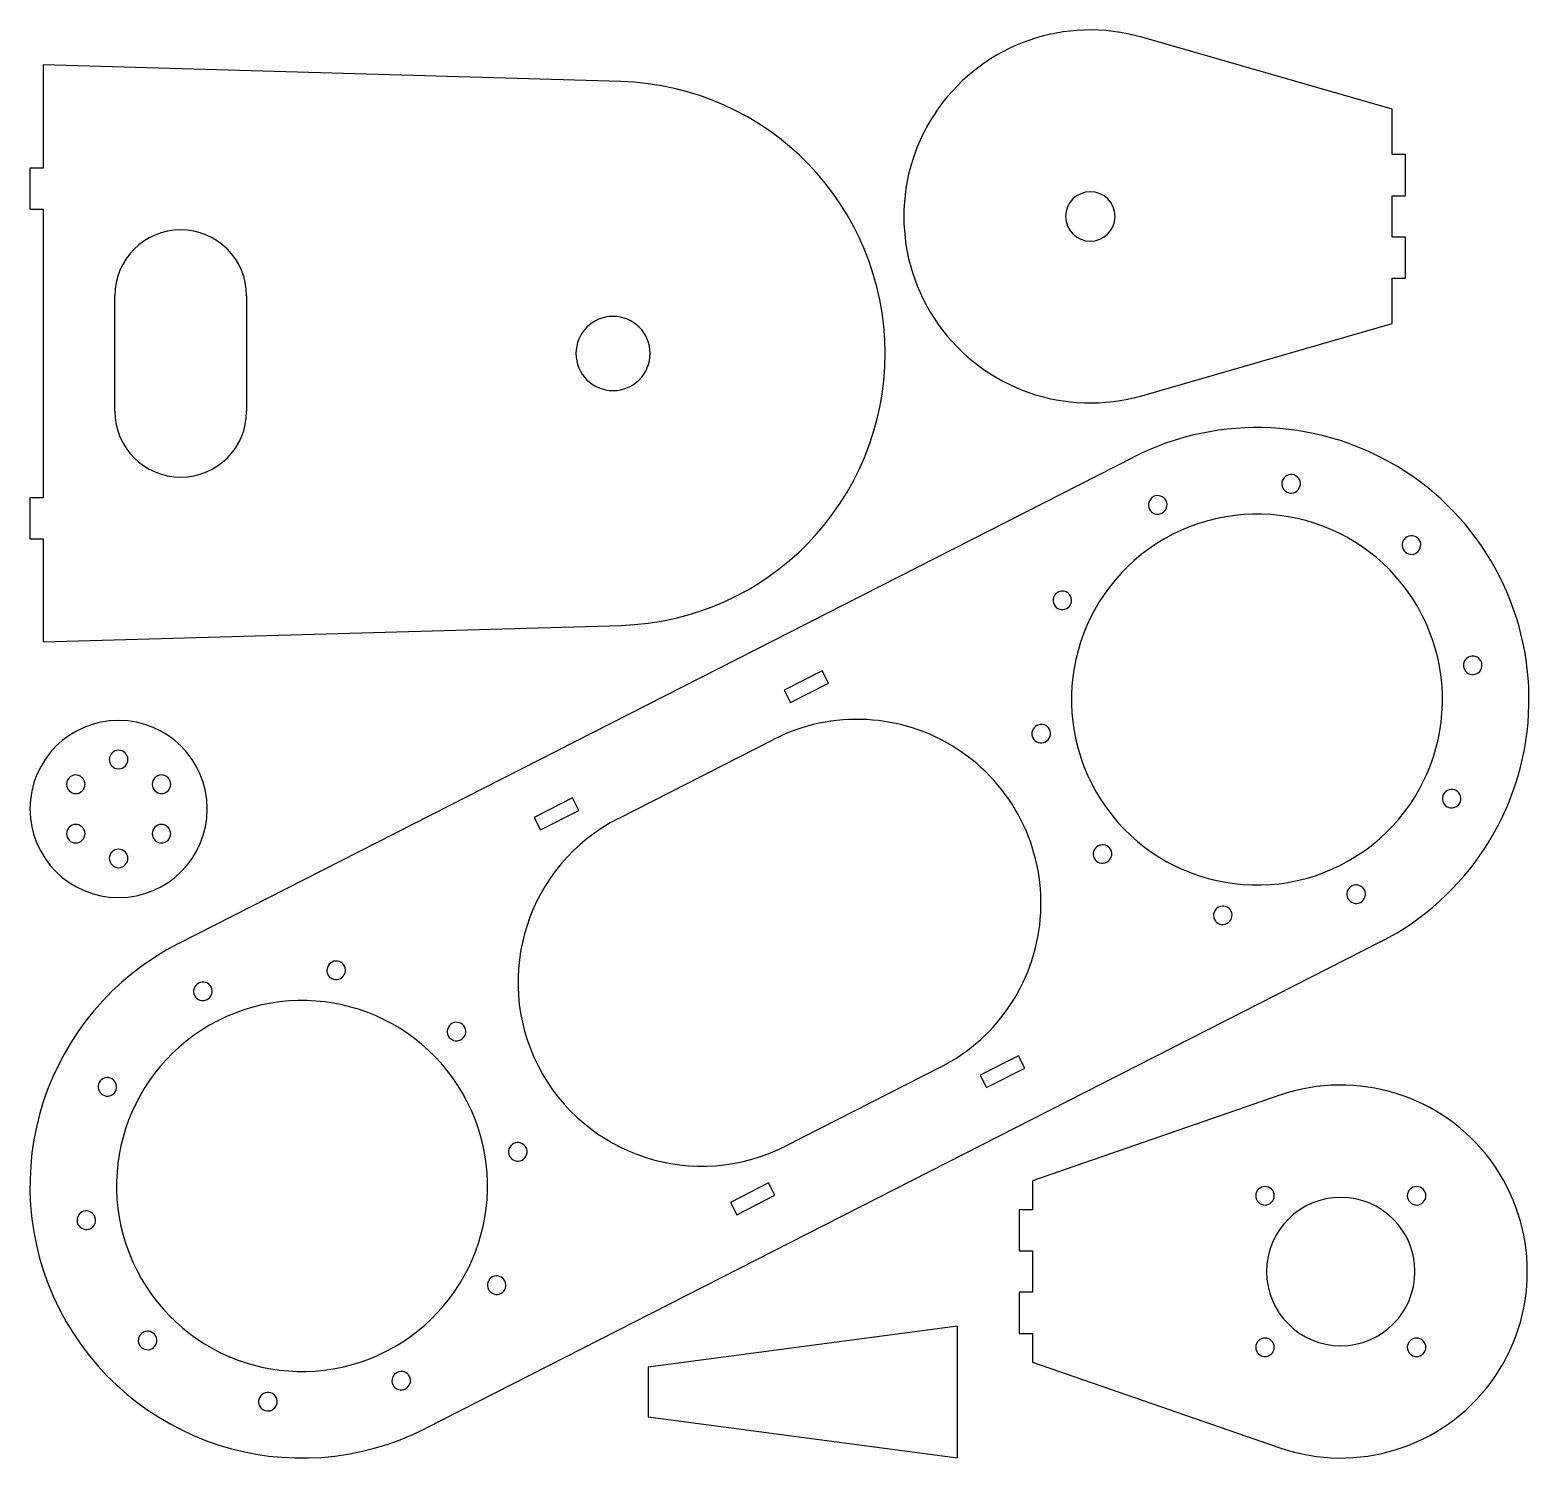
# Model space of a CAD drawing. Header units: millimetres. Extents: x 6 to 370, y 6 to 352.
import ezdxf

# ---------------------------------------------------------------- set-up
doc = ezdxf.new("R2010")
doc.units = ezdxf.units.MM

msp = doc.modelspace()

# ---------------------------------------------------------------- linework, layer by layer
at = {"layer": 'CUT'}
for p, q in [((336.4887, 333.2464), (275.7573, 350.7303)), ((9.175, 344), (9.175, 319)), ((149.3455, 339.9728), (9.175, 344)), ((336.4887, 322.2464), (336.4887, 333.2464)), ((339.6637, 322.2464), (336.4887, 322.2464)), ((339.6637, 312.2464), (339.6637, 322.2464)), ((9.175, 319), (6, 319)), ((6, 319), (6, 309)), ((336.4887, 302.2464), (336.4887, 312.2464)), ((336.4887, 312.2464), (339.6637, 312.2464)), ((6, 309), (9.175, 309)), ((9.175, 309), (9.175, 239)), ((339.6637, 302.2464), (336.4887, 302.2464)), ((339.6637, 292.2464), (339.6637, 302.2464)), ((336.4887, 281.2464), (336.4887, 292.2464)), ((336.4887, 292.2464), (339.6637, 292.2464)), ((26.5638, 260), (26.5638, 288)), ((58.5638, 288), (58.5638, 260)), ((275.7573, 263.7625), (336.4887, 281.2464)), ((42.0366, 130.8002), (273.6982, 248.8377)), ((9.175, 239), (6, 239)), ((6, 239), (6, 229)), ((6, 229), (9.175, 229)), ((9.175, 229), (9.175, 204)), ((9.175, 204), (149.3455, 208.0272)), ((198.1973, 197.0124), (188.9309, 192.2909)), ((199.7296, 194.0053), (198.1973, 197.0124)), ((190.4631, 189.2838), (199.7296, 194.0053)), ((188.9309, 192.2909), (190.4631, 189.2838)), ((148.7601, 161.1888), (186.3828, 180.3586)), ((137.6089, 166.1411), (128.3424, 161.4196)), ((139.1411, 163.1339), (137.6089, 166.1411)), ((128.3424, 161.4196), (129.8746, 158.4124)), ((129.8746, 158.4124), (139.1411, 163.1339)), ((333.625, 131.2249), (101.9633, 13.1874)), ((245.7869, 103.6127), (236.5204, 98.8912)), ((247.3191, 100.6055), (245.7869, 103.6127)), ((226.9015, 100.8363), (189.2787, 81.6665)), ((236.5204, 98.8912), (238.0526, 95.884)), ((238.0526, 95.884), (247.3191, 100.6055)), ((309.2088, 94.0041), (249.175, 73.2398)), ((185.1985, 72.7413), (175.932, 68.0198)), ((186.7307, 69.7342), (185.1985, 72.7413)), ((249.175, 73.2398), (249.175, 66.2398)), ((177.4642, 65.0127), (186.7307, 69.7342)), ((175.932, 68.0198), (177.4642, 65.0127)), ((249.175, 66.2398), (246, 66.2398)), ((246, 66.2398), (246, 56.2398)), ((246, 56.2398), (249.175, 56.2398)), ((249.175, 56.2398), (249.175, 46.2398)), ((249.175, 46.2398), (246, 46.2398)), ((246, 46.2398), (246, 36.2398)), ((231, 38), (156, 28)), ((231, 6), (231, 38)), ((246, 36.2398), (249.175, 36.2398)), ((249.175, 36.2398), (249.175, 29.2398)), ((249.175, 29.2398), (309.2088, 8.4755)), ((156, 28), (156, 16)), ((156, 16), (231, 6))]:
    msp.add_line(p, q, dxfattribs=at)
for centre, radius, start, end in [((263.2387, 307.2464), 45.25, 73.9395, 286.0605), ((147.45, 274), 66, 271.6457, 88.3543), ((263.2387, 307.2464), 6, 0, 180), ((263.2387, 307.2464), 6, 180, 0), ((42.5638, 288), 16, 0, 180), ((147.45, 274), 9, 90, 270), ((147.45, 274), 9, 270, 90), ((42.5638, 260), 16, 180, 0), ((303.6616, 190.0313), 66, 297, 117), ((311.9526, 242.3788), 2.25, 27, 207), ((311.9526, 242.3788), 2.25, 207, 27), ((279.6001, 237.2547), 2.25, 27, 207), ((279.6001, 237.2547), 2.25, 207, 27), ((303.6616, 190.0313), 45, 27, 207), ((341.1383, 227.508), 2.25, 27, 207), ((341.1383, 227.508), 2.25, 207, 27), ((256.4383, 214.0928), 2.25, 27, 207), ((256.4383, 214.0928), 2.25, 207, 27), ((303.6616, 190.0313), 45, 207, 27), ((356.0091, 198.3223), 2.25, 27, 207), ((356.0091, 198.3223), 2.25, 207, 27), ((27.5, 163.4756), 21.5, 0, 180), ((206.6421, 140.5974), 44.625, 297, 117), ((251.3141, 181.7403), 2.25, 27, 207), ((251.3141, 181.7403), 2.25, 207, 27), ((27.5, 175.4756), 2.25, 0, 180), ((27.5, 175.4756), 2.25, 180, 0), ((17.1077, 169.4756), 2.25, 0, 180), ((37.8923, 169.4756), 2.25, 0, 180), ((17.1077, 169.4756), 2.25, 180, 0), ((37.8923, 169.4756), 2.25, 180, 0), ((350.885, 165.9698), 2.25, 27, 207), ((350.885, 165.9698), 2.25, 207, 27), ((27.5, 163.4756), 21.5, 180, 0), ((169.0194, 121.4277), 44.625, 117, 297), ((17.1077, 157.4756), 2.25, 0, 180), ((17.1077, 157.4756), 2.25, 180, 0), ((37.8923, 157.4756), 2.25, 0, 180), ((37.8923, 157.4756), 2.25, 180, 0), ((27.5, 151.4756), 2.25, 0, 180), ((266.185, 152.5547), 2.25, 27, 207), ((266.185, 152.5547), 2.25, 207, 27), ((27.5, 151.4756), 2.25, 180, 0), ((327.7231, 142.808), 2.25, 27, 207), ((327.7231, 142.808), 2.25, 207, 27), ((295.3706, 137.6838), 2.25, 27, 207), ((295.3706, 137.6838), 2.25, 207, 27), ((71.9999, 71.9938), 66, 117, 297), ((80.2909, 124.3413), 2.25, 27, 207), ((80.2909, 124.3413), 2.25, 207, 27), ((47.9384, 119.2171), 2.25, 27, 207), ((47.9384, 119.2171), 2.25, 207, 27), ((71.9999, 71.9938), 45, 27, 207), ((109.4766, 109.4704), 2.25, 27, 207), ((109.4766, 109.4704), 2.25, 207, 27), ((24.7766, 96.0553), 2.25, 27, 207), ((24.7766, 96.0553), 2.25, 207, 27), ((324, 51.2398), 45.25, 250.9207, 109.0793), ((71.9999, 71.9938), 45, 207, 27), ((124.3474, 80.2848), 2.25, 27, 207), ((124.3474, 80.2848), 2.25, 207, 27), ((305.6152, 69.6246), 2.25, 0, 180), ((305.6152, 69.6246), 2.25, 180, 0), ((324, 51.2398), 18, 0, 180), ((342.3848, 69.6246), 2.25, 0, 180), ((342.3848, 69.6246), 2.25, 180, 0), ((19.6524, 63.7028), 2.25, 27, 207), ((19.6524, 63.7028), 2.25, 207, 27), ((324, 51.2398), 18, 180, 0), ((119.2233, 47.9323), 2.25, 27, 207), ((119.2233, 47.9323), 2.25, 207, 27), ((34.5233, 34.5171), 2.25, 27, 207), ((34.5233, 34.5171), 2.25, 207, 27), ((305.6152, 32.8551), 2.25, 0, 180), ((305.6152, 32.8551), 2.25, 180, 0), ((342.3848, 32.8551), 2.25, 0, 180), ((342.3848, 32.8551), 2.25, 180, 0), ((96.0614, 24.7704), 2.25, 27, 207), ((96.0614, 24.7704), 2.25, 207, 27), ((63.7089, 19.6463), 2.25, 27, 207), ((63.7089, 19.6463), 2.25, 207, 27)]:
    msp.add_arc(centre, radius, start, end, dxfattribs=at)

doc.saveas('drawing.dxf')
